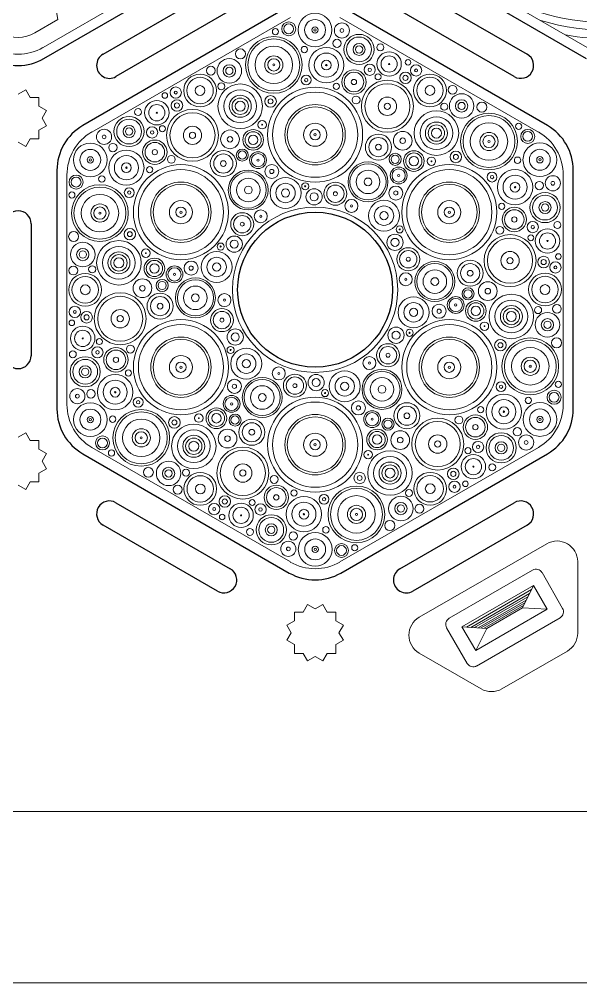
# Model space of a CAD drawing. Header units: millimetres. Extents: x -1250 to -350, y -300 to 300.
# Drawn here: x -1013 to -931.4, y -300 to -160.1 of the extents above; entities that cross this region are included whole.
import ezdxf

# ---------------------------------------------------------------- set-up
doc = ezdxf.new("R2010")
doc.units = ezdxf.units.MM
doc.layers.get('0').update_dxf_attribs({"color": 1, "true_color": 0xff0000})
doc.layers.add('cut', color=1, linetype='Continuous', lineweight=20, true_color=0xff0000)
doc.layers.add('Vector Engrave', color=5, linetype='Continuous', lineweight=0, true_color=0x0000ff)

msp = doc.modelspace()

# ---------------------------------------------------------------- linework, layer by layer
for p, q in [((-1009.38, -165.83), (-979.38, -148.51)), ((-960.62, -148.51), (-930.62, -165.83)), ((-1000.8, -165.21), (-984.2, -155.63)), ((-955.8, -155.63), (-939.2, -165.21)), ((-973.75, -158.25), (-1003.75, -175.57)), ((-982.32, -158.87), (-998.93, -168.46)), ((-936.25, -175.57), (-966.25, -158.25)), ((-941.07, -168.46), (-957.68, -158.87)), ((-1007.5, -182.07), (-1007.5, -216.71)), ((-932.5, -216.71), (-932.5, -182.07)), ((-1011.25, -189.81), (-1011.25, -208.97)), ((-1003.75, -223.21), (-973.75, -240.53)), ((-966.25, -240.53), (-936.25, -223.21)), ((-998.93, -230.32), (-982.32, -239.9)), ((-957.68, -239.9), (-941.07, -230.32)), ((-984.2, -243.15), (-1000.8, -233.57)), ((-939.2, -233.57), (-955.8, -243.15))]:
    msp.add_line(p, q)
msp.add_circle((-970, -199.39), 11.25)
for centre, radius, start, end in [((-1013.13, -159.34), 7.5, 240, 300), ((-999.86, -166.83), 1.88, 120, 300), ((-940.14, -166.83), 1.88, 240, 60), ((-1000, -182.07), 7.5, 120, 180), ((-940, -182.07), 7.5, 360, 60), ((-1013.13, -189.81), 1.88, 0, 180), ((-1013.13, -208.97), 1.88, 180, 0), ((-1000, -216.71), 7.5, 180, 240), ((-940, -216.71), 7.5, 300, 360), ((-999.86, -231.94), 1.88, 60, 240), ((-940.14, -231.94), 1.88, 300, 120), ((-983.26, -241.53), 1.88, 240, 60), ((-970, -234.03), 7.5, 240, 300), ((-956.74, -241.53), 1.88, 120, 300)]:
    msp.add_arc(centre, radius, start, end)
at = {"layer": 'cut'}
for p, q in [((-1012.03, -170.39), (-1013.13, -171.03)), ((-1011.39, -171.49), (-1012.03, -170.39)), ((-1010.13, -171.49), (-1011.39, -171.49)), ((-1010.13, -172.76), (-1010.13, -171.49)), ((-1009.03, -173.39), (-1010.13, -172.76)), ((-1009.66, -174.49), (-1009.03, -173.39)), ((-1009.03, -175.59), (-1009.66, -174.49)), ((-1010.13, -176.22), (-1009.03, -175.59)), ((-1010.13, -177.49), (-1010.13, -176.22)), ((-1012.03, -178.59), (-1011.39, -177.49)), ((-1011.39, -177.49), (-1010.13, -177.49)), ((-1013.13, -177.96), (-1012.03, -178.59)), ((-1012.03, -220.19), (-1013.13, -220.82)), ((-1011.39, -221.29), (-1012.03, -220.19)), ((-1010.13, -221.29), (-1011.39, -221.29)), ((-1010.13, -222.56), (-1010.13, -221.29)), ((-1009.03, -223.19), (-1010.13, -222.56)), ((-1009.66, -224.29), (-1009.03, -223.19)), ((-1009.03, -225.39), (-1009.66, -224.29)), ((-1010.13, -226.02), (-1009.03, -225.39)), ((-1010.13, -227.29), (-1010.13, -226.02)), ((-1013.13, -227.75), (-1012.03, -228.39)), ((-1012.03, -228.39), (-1011.39, -227.29)), ((-1011.39, -227.29), (-1010.13, -227.29)), ((-936.37, -236.27), (-954.88, -246.95)), ((-931.87, -238.87), (-931.87, -249.26)), ((-971.1, -245.09), (-971.73, -246.19)), ((-970, -245.72), (-971.1, -245.09)), ((-968.9, -245.09), (-970, -245.72)), ((-968.27, -246.19), (-968.9, -245.09)), ((-973, -247.45), (-974.1, -248.09)), ((-971.73, -246.19), (-973, -246.19)), ((-973, -246.19), (-973, -247.45)), ((-967, -246.19), (-968.27, -246.19)), ((-967, -247.45), (-967, -246.19)), ((-965.9, -248.09), (-967, -247.45)), ((-974.1, -248.09), (-973.46, -249.19)), ((-966.54, -249.19), (-965.9, -248.09)), ((-973.46, -249.19), (-974.1, -250.28)), ((-974.1, -250.28), (-973, -250.92)), ((-967, -250.92), (-965.9, -250.28)), ((-965.9, -250.28), (-966.54, -249.19)), ((-973, -250.92), (-973, -252.19)), ((-967, -252.19), (-967, -250.92)), ((-973, -252.19), (-971.73, -252.19)), ((-971.73, -252.19), (-971.1, -253.28)), ((-971.1, -253.28), (-970, -252.65)), ((-970, -252.65), (-968.9, -253.28)), ((-968.9, -253.28), (-968.27, -252.19)), ((-968.27, -252.19), (-967, -252.19)), ((-945.88, -257.34), (-954.88, -252.14)), ((-933.37, -251.86), (-942.88, -257.34)), ((-868.87, -275.16), (-1071.13, -275.16)), ((-1250, -300), (-350, -300))]:
    msp.add_line(p, q, dxfattribs=at)
for centre, start, end in [((-934.87, -238.87), 0, 120), ((-953.38, -249.55), 120, 240), ((-934.87, -249.26), 300, 0), ((-944.38, -254.74), 240, 300)]:
    msp.add_arc(centre, 3, start, end, dxfattribs=at)
at = {"layer": 'Vector Engrave'}
for p, q in [((-980.69, -147.58), (-1009.52, -164.23)), ((-930.48, -164.23), (-959.31, -147.58)), ((-1008.22, -155.21), (-1007.35, -160.17)), ((-1010.69, -162.1), (-1007.35, -160.17)), ((-1002.44, -176.5), (-973.6, -159.86)), ((-966.4, -159.86), (-937.56, -176.5)), ((-1006.04, -216.04), (-1006.04, -182.74)), ((-933.96, -182.74), (-933.96, -216.04)), ((-973.6, -238.92), (-1002.44, -222.28)), ((-937.56, -222.28), (-966.4, -238.92)), ((-950.54, -247.09), (-938.42, -240.09)), ((-937.05, -240.46), (-934.05, -245.65)), ((-948.68, -248.32), (-938.28, -242.32)), ((-948, -248.37), (-938.59, -242.93)), ((-938.28, -242.32), (-939.88, -245.56)), ((-938.28, -242.32), (-936.28, -245.79)), ((-947.38, -248.41), (-938.86, -243.48)), ((-946.83, -248.44), (-939.11, -243.98)), ((-946.32, -248.47), (-939.33, -244.44)), ((-936.28, -245.79), (-946.68, -251.79)), ((-945.87, -248.5), (-939.53, -244.85)), ((-945.45, -248.53), (-939.72, -245.22)), ((-939.88, -245.56), (-945.08, -248.56)), ((-939.88, -245.56), (-936.28, -245.79)), ((-934.42, -247.02), (-946.54, -254.02)), ((-947.91, -253.65), (-950.91, -248.46)), ((-946.68, -251.79), (-948.68, -248.32)), ((-948.68, -248.32), (-945.08, -248.56)), ((-945.08, -248.56), (-946.68, -251.79))]:
    msp.add_line(p, q, dxfattribs=at)
for centre, radius in [((-970.01, -161.69), 2.45), ((-973.83, -161.52), 1.02), ((-973.83, -161.52), 0.713), ((-970.01, -161.69), 1.52), ((-966.11, -161.76), 1.1), ((-975.76, -161.92), 0.45), ((-970.01, -161.69), 0.461), ((-970.01, -161.69), 0.169), ((-966.11, -161.76), 0.274), ((-976, -166.76), 4.12), ((-976, -166.76), 3.77), ((-966.82, -163.63), 0.609), ((-963.62, -164.51), 2.19), ((-963.62, -164.51), 1.8), ((-963.62, -164.51), 0.877), ((-980.85, -165.16), 0.726), ((-976, -166.76), 2.72), ((-971.57, -164.53), 0.467), ((-968.37, -166.79), 2.56), ((-968.37, -166.79), 1.75), ((-963.62, -164.51), 0.53), ((-960.53, -164.22), 0.501), ((-959.25, -166.63), 1.77), ((-982.46, -167.62), 1.78), ((-976, -166.76), 1.32), ((-976, -166.76), 0.89), ((-968.37, -166.79), 0.707), ((-959.25, -166.63), 1.18), ((-956.5, -166.39), 0.403), ((-985.15, -167.59), 0.645), ((-982.46, -167.62), 0.894), ((-982.46, -167.62), 0.528), ((-976, -166.76), 0.15), ((-968.37, -166.79), 0.103), ((-964.36, -169.24), 1.77), ((-964.36, -169.24), 1.42), ((-962.07, -167.47), 0.814), ((-962.07, -167.47), 0.247), ((-959.25, -166.63), 0.0766), ((-956.88, -168.64), 0.839), ((-955.34, -167.55), 0.822), ((-955.34, -167.55), 0.209), ((-986.71, -170.48), 2.38), ((-986.71, -170.48), 1.92), ((-971.3, -168.96), 0.714), ((-971.3, -168.96), 0.241), ((-964.36, -169.24), 0.384), ((-959.5, -172.76), 3.77), ((-960.86, -168.49), 0.436), ((-956.88, -168.64), 0.375), ((-953.32, -170.47), 2.38), ((-953.32, -170.47), 1.92), ((-990.24, -170.78), 0.822), ((-990.24, -170.78), 0.209), ((-986.71, -170.48), 0.709), ((-983.63, -169.87), 0.514), ((-980.88, -172.76), 3.23), ((-980.88, -172.76), 2.38), ((-970, -176.89), 6.9), ((-966.93, -169.86), 0.453), ((-959.5, -172.76), 3.27), ((-953.32, -170.47), 0.709), ((-950.04, -170.37), 0.645), ((-992.99, -173.7), 1.77), ((-991.83, -171.2), 0.403), ((-990.07, -172.65), 0.839), ((-980.88, -172.76), 1.6), ((-980.88, -172.76), 1.19), ((-976.47, -172.05), 0.837), ((-976.47, -172.05), 0.36), ((-970, -176.89), 6.18), ((-964.05, -171.85), 0.573), ((-959.5, -172.76), 1.33), ((-948.72, -172.72), 1.78), ((-948.72, -172.72), 0.894), ((-995.72, -173.6), 0.501), ((-992.99, -173.7), 1.18), ((-987.81, -176.98), 3.77), ((-990.07, -172.65), 0.375), ((-980.88, -172.76), 0.722), ((-970, -176.89), 4.38), ((-970, -176.89), 4.04), ((-959.5, -172.76), 0.458), ((-952.38, -176.66), 3.23), ((-951.25, -172.83), 0.514), ((-948.72, -172.72), 0.528), ((-945.78, -172.88), 0.726), ((-997.02, -176.43), 2.19), ((-997.02, -176.43), 1.8), ((-992.99, -173.7), 0.0766), ((-987.81, -176.98), 3.27), ((-977.7, -175.44), 0.614), ((-952.38, -176.66), 2.38), ((-944.75, -177.88), 4.12), ((-944.75, -177.88), 3.77), ((-1000.65, -177.21), 1.1), ((-997.02, -176.43), 0.877), ((-997.02, -176.43), 0.53), ((-993.67, -176.56), 0.814), ((-992.19, -176.02), 0.436), ((-987.81, -176.98), 1.33), ((-982.36, -177.56), 1.36), ((-979, -177.64), 1.5), ((-977.7, -175.44), 0.0555), ((-970, -176.89), 1.68), ((-970, -176.89), 0.75), ((-952.38, -176.66), 1.6), ((-952.38, -176.66), 1.19), ((-952.38, -176.66), 0.722), ((-944.75, -177.88), 2.72), ((-940.43, -175.67), 0.45), ((-939.12, -177.14), 1.02), ((-1000.65, -177.21), 0.274), ((-993.67, -176.56), 0.247), ((-987.81, -176.98), 0.458), ((-982.36, -177.56), 0.404), ((-979, -177.64), 1.18), ((-979, -177.64), 0.685), ((-970, -176.89), 0.168), ((-960.81, -178.69), 1.89), ((-960.81, -178.69), 1.39), ((-957.28, -177.77), 1.36), ((-957.28, -177.77), 0.404), ((-944.75, -177.88), 1.32), ((-944.75, -177.88), 0.89), ((-939.12, -177.14), 0.713), ((-1002.65, -180.55), 2.45), ((-1002.65, -180.55), 1.52), ((-999.37, -178.76), 0.609), ((-993.28, -179.43), 1.77), ((-993.28, -179.43), 1.42), ((-980.58, -179.85), 0.878), ((-960.81, -178.69), 0.416), ((-944.75, -177.88), 0.15), ((-937.36, -180.53), 2.45), ((-937.36, -180.53), 1.52), ((-1002.65, -180.55), 0.461), ((-1002.65, -180.55), 0.169), ((-997.41, -181.68), 2.56), ((-997.41, -181.68), 1.75), ((-993.28, -179.43), 0.384), ((-990.88, -180.47), 0.573), ((-983.33, -181.08), 1.89), ((-983.33, -181.08), 1.39), ((-980.58, -179.85), 0.597), ((-978.29, -180.59), 1.22), ((-978.29, -180.59), 0.964), ((-958.37, -180.46), 0.878), ((-958.37, -180.46), 0.597), ((-955.66, -180.72), 1.5), ((-955.66, -180.72), 1.18), ((-955.66, -180.72), 0.685), ((-953.11, -180.75), 0.614), ((-949.56, -180.12), 0.837), ((-949.56, -180.12), 0.36), ((-940.6, -180.6), 0.467), ((-937.36, -180.53), 0.461), ((-937.36, -180.53), 0.169), ((-997.41, -181.68), 0.707), ((-997.41, -181.68), 0.103), ((-989.49, -188.14), 6.9), ((-994.04, -181.96), 0.453), ((-983.33, -181.08), 0.416), ((-978.29, -180.59), 0.161), ((-976.29, -182.23), 1.02), ((-962.32, -183.74), 2.9), ((-962.32, -183.74), 2.62), ((-957.87, -182.81), 1.22), ((-950.51, -188.14), 6.9), ((-953.11, -180.75), 0.0555), ((-1004.71, -183.77), 1.02), ((-1004.71, -183.77), 0.713), ((-1000.97, -183.32), 0.467), ((-989.49, -188.14), 6.18), ((-979.71, -184.92), 2.9), ((-979.71, -184.92), 2.62), ((-979.71, -184.92), 1.71), ((-976.29, -182.23), 0.306), ((-974.3, -185.35), 2.25), ((-962.32, -183.74), 1.71), ((-962.32, -183.74), 0.562), ((-957.87, -182.81), 0.964), ((-957.87, -182.81), 0.161), ((-950.51, -188.14), 6.18), ((-944.3, -183.05), 0.714), ((-944.3, -183.05), 0.241), ((-940.96, -184.51), 2.56), ((-940.96, -184.51), 1.75), ((-935.47, -183.94), 1.1), ((-1001.25, -188.27), 4.12), ((-1001.25, -188.27), 3.77), ((-997, -185.3), 0.714), ((-989.49, -188.14), 4.38), ((-989.49, -188.14), 4.04), ((-979.71, -184.92), 0.562), ((-974.3, -185.35), 1.41), ((-971.44, -184.38), 0.513), ((-971.44, -184.38), 0.0828), ((-967.06, -185.46), 1.67), ((-967.06, -185.46), 1.26), ((-958.28, -185.36), 1.02), ((-950.51, -188.14), 4.38), ((-950.51, -188.14), 4.04), ((-940.96, -184.51), 0.707), ((-940.96, -184.51), 0.103), ((-937.44, -184.27), 0.609), ((-935.47, -183.94), 0.274), ((-1005.33, -185.64), 0.45), ((-1001.25, -188.27), 2.72), ((-997, -185.3), 0.241), ((-974.3, -185.35), 0.591), ((-970.15, -185.91), 1.18), ((-970.15, -185.91), 0.583), ((-967.06, -185.46), 0.286), ((-958.28, -185.36), 0.306), ((-936.61, -187.47), 2.19), ((-936.61, -187.47), 1.8), ((-1001.25, -188.27), 1.32), ((-1001.25, -188.27), 0.89), ((-989.49, -188.14), 1.68), ((-989.49, -188.14), 0.75), ((-970, -199.39), 12), ((-964.72, -187.23), 0.942), ((-964.72, -187.23), 0.158), ((-960, -188.65), 2.25), ((-960, -188.65), 1.41), ((-950.51, -188.14), 1.68), ((-950.51, -188.14), 0.75), ((-942.89, -187.28), 0.453), ((-936.61, -187.47), 0.877), ((-936.61, -187.47), 0.53), ((-1001.25, -188.27), 0.15), ((-989.49, -188.14), 0.168), ((-980.59, -189.88), 1.67), ((-980.59, -189.88), 1.26), ((-977.89, -188.74), 0.942), ((-977.89, -188.74), 0.158), ((-960, -188.65), 0.591), ((-950.51, -188.14), 0.168), ((-941.07, -189.2), 1.77), ((-941.07, -189.2), 1.42), ((-941.07, -189.2), 0.384), ((-980.59, -189.88), 0.286), ((-957.72, -190.64), 0.513), ((-943.18, -190.77), 0.573), ((-938.39, -190.3), 0.814), ((-938.39, -190.3), 0.247), ((-934.81, -190.01), 0.501), ((-1005.07, -191.67), 0.726), ((-996.91, -191.33), 0.837), ((-996.91, -191.33), 0.36), ((-981.75, -192.78), 1.18), ((-958.4, -192.52), 1.18), ((-957.72, -190.64), 0.0828), ((-941.69, -195.17), 3.77), ((-938.67, -191.86), 0.436), ((-936.25, -192.32), 1.77), ((-936.25, -192.32), 1.18), ((-1003.74, -194.29), 1.78), ((-998.5, -195.49), 3.23), ((-983.72, -193.13), 0.513), ((-981.75, -192.78), 0.583), ((-958.4, -192.52), 0.583), ((-941.69, -195.17), 3.27), ((-936.25, -192.32), 0.0766), ((-1003.74, -194.29), 0.894), ((-1003.74, -194.29), 0.528), ((-998.5, -195.49), 2.38), ((-998.5, -195.49), 1.6), ((-998.5, -195.49), 1.19), ((-994.59, -194.08), 0.614), ((-994.59, -194.08), 0.0555), ((-984.3, -196.1), 2.25), ((-983.72, -193.13), 0.0828), ((-956.47, -194.97), 1.67), ((-956.47, -194.97), 1.26), ((-941.69, -195.17), 1.33), ((-934.67, -194.58), 0.403), ((-998.5, -195.49), 0.722), ((-993.34, -196.31), 1.5), ((-993.34, -196.31), 1.18), ((-993.34, -196.31), 0.685), ((-988.01, -196.26), 1.02), ((-984.3, -196.1), 1.41), ((-984.3, -196.1), 0.591), ((-956.47, -194.97), 0.286), ((-952.61, -198.21), 2.9), ((-952.61, -198.21), 2.62), ((-947.48, -197), 1.89), ((-947.48, -197), 1.39), ((-941.69, -195.17), 0.458), ((-936.81, -195.38), 0.839), ((-936.81, -195.38), 0.375), ((-935.1, -196.16), 0.822), ((-1005.11, -196.61), 0.645), ((-1003.39, -199.41), 2.38), ((-1002.38, -196.43), 0.514), ((-990.42, -197.17), 1.22), ((-990.42, -197.17), 0.964), ((-990.42, -197.17), 0.161), ((-988.01, -196.26), 0.306), ((-956.83, -197.88), 0.942), ((-952.61, -198.21), 1.71), ((-947.48, -197), 0.416), ((-936.61, -199.37), 2.38), ((-935.1, -196.16), 0.209), ((-1003.39, -199.41), 1.92), ((-995.08, -199.18), 1.36), ((-992.21, -198.78), 0.878), ((-992.21, -198.78), 0.597), ((-987.39, -200.57), 2.9), ((-987.39, -200.57), 2.62), ((-956.83, -197.88), 0.158), ((-952.61, -198.21), 0.562), ((-944.92, -199.6), 1.36), ((-936.61, -199.37), 1.92), ((-1003.39, -199.41), 0.709), ((-998.31, -203.61), 3.77), ((-995.08, -199.18), 0.404), ((-992.52, -201.78), 1.89), ((-987.39, -200.57), 1.71), ((-987.39, -200.57), 0.562), ((-983.17, -200.9), 0.942), ((-947.79, -200), 0.878), ((-947.79, -200), 0.597), ((-944.92, -199.6), 0.404), ((-936.61, -199.37), 0.709), ((-998.31, -203.61), 3.27), ((-992.52, -201.78), 1.39), ((-992.52, -201.78), 0.416), ((-983.17, -200.9), 0.158), ((-955.7, -202.68), 2.25), ((-955.7, -202.68), 1.41), ((-949.58, -201.61), 1.22), ((-949.58, -201.61), 0.964), ((-946.66, -202.47), 1.5), ((-946.66, -202.47), 1.18), ((-941.5, -203.28), 3.23), ((-941.5, -203.28), 2.38), ((-1004.9, -202.62), 0.822), ((-1004.9, -202.62), 0.209), ((-1003.19, -203.4), 0.839), ((-998.31, -203.61), 1.33), ((-983.53, -203.81), 1.67), ((-983.53, -203.81), 1.26), ((-955.7, -202.68), 0.591), ((-951.99, -202.52), 1.02), ((-951.99, -202.52), 0.306), ((-949.58, -201.61), 0.161), ((-946.66, -202.47), 0.685), ((-941.5, -203.28), 1.6), ((-941.5, -203.28), 1.19), ((-941.5, -203.28), 0.722), ((-937.62, -202.35), 0.514), ((-936.26, -204.48), 1.78), ((-934.89, -202.17), 0.645), ((-1005.33, -204.2), 0.403), ((-1003.19, -203.4), 0.375), ((-998.31, -203.61), 0.458), ((-989.49, -210.64), 6.9), ((-983.53, -203.81), 0.286), ((-950.51, -210.64), 6.9), ((-945.41, -204.7), 0.614), ((-936.26, -204.48), 0.894), ((-936.26, -204.48), 0.528), ((-1003.75, -206.46), 1.77), ((-1003.75, -206.46), 1.18), ((-989.49, -210.64), 6.18), ((-981.6, -206.26), 1.18), ((-958.25, -206), 1.18), ((-958.25, -206), 0.583), ((-956.28, -205.65), 0.513), ((-950.51, -210.64), 6.18), ((-956.28, -205.65), 0.0828), ((-945.41, -204.7), 0.0555), ((-1003.75, -206.46), 0.0766), ((-1001.33, -206.92), 0.436), ((-989.49, -210.64), 4.38), ((-989.49, -210.64), 4.04), ((-981.6, -206.26), 0.583), ((-950.51, -210.64), 4.38), ((-950.51, -210.64), 4.04), ((-943.09, -207.45), 0.837), ((-938.75, -210.51), 4.12), ((-938.75, -210.51), 3.77), ((-934.93, -207.11), 0.726), ((-1005.19, -208.77), 0.501), ((-1001.61, -208.48), 0.814), ((-1001.61, -208.48), 0.247), ((-998.93, -209.57), 1.77), ((-998.93, -209.57), 1.42), ((-996.82, -208.01), 0.573), ((-982.28, -208.14), 0.513), ((-982.28, -208.14), 0.0828), ((-980, -210.13), 2.25), ((-959.41, -208.9), 1.67), ((-959.41, -208.9), 1.26), ((-943.09, -207.45), 0.36), ((-938.75, -210.51), 2.72), ((-1003.39, -211.31), 2.19), ((-1003.39, -211.31), 1.8), ((-998.93, -209.57), 0.384), ((-989.49, -210.64), 1.68), ((-980, -210.13), 1.41), ((-980, -210.13), 0.591), ((-962.11, -210.04), 0.942), ((-959.41, -208.9), 0.286), ((-950.51, -210.64), 1.68), ((-938.75, -210.51), 1.32), ((-938.75, -210.51), 0.89), ((-1003.39, -211.31), 0.877), ((-1003.39, -211.31), 0.53), ((-997.11, -211.49), 0.453), ((-989.49, -210.64), 0.75), ((-989.49, -210.64), 0.168), ((-975.28, -211.55), 0.942), ((-965.7, -213.42), 2.25), ((-960.29, -213.86), 2.9), ((-962.11, -210.04), 0.158), ((-950.51, -210.64), 0.75), ((-950.51, -210.64), 0.168), ((-938.75, -210.51), 0.15), ((-999.04, -214.27), 2.56), ((-999.04, -214.27), 1.75), ((-981.72, -213.42), 1.02), ((-977.68, -215.04), 2.9), ((-977.68, -215.04), 2.62), ((-975.28, -211.55), 0.158), ((-972.94, -213.32), 1.67), ((-972.94, -213.32), 1.26), ((-969.85, -212.87), 1.18), ((-969.85, -212.87), 0.583), ((-965.7, -213.42), 1.41), ((-960.29, -213.86), 2.62), ((-960.29, -213.86), 1.71), ((-1004.53, -214.84), 1.1), ((-1002.56, -214.51), 0.609), ((-999.04, -214.27), 0.707), ((-981.72, -213.42), 0.306), ((-977.68, -215.04), 1.71), ((-972.94, -213.32), 0.286), ((-968.56, -214.4), 0.513), ((-965.7, -213.42), 0.591), ((-960.29, -213.86), 0.562), ((-943, -213.48), 0.714), ((-943, -213.48), 0.241), ((-935.29, -215.01), 1.02), ((-934.67, -213.14), 0.45), ((-1004.53, -214.84), 0.274), ((-999.04, -214.27), 0.103), ((-995.7, -215.73), 0.714), ((-982.13, -215.97), 1.22), ((-982.13, -215.97), 0.964), ((-977.68, -215.04), 0.562), ((-970, -221.89), 6.9), ((-968.56, -214.4), 0.0828), ((-942.59, -217.1), 2.56), ((-942.59, -217.1), 1.75), ((-939.03, -215.46), 0.467), ((-935.29, -215.01), 0.713), ((-1002.64, -218.25), 2.45), ((-1002.64, -218.25), 1.52), ((-995.25, -220.9), 4.12), ((-995.7, -215.73), 0.241), ((-984.34, -218.06), 1.5), ((-982.13, -215.97), 0.161), ((-970, -221.89), 6.18), ((-963.71, -216.55), 1.02), ((-963.71, -216.55), 0.306), ((-956.67, -217.69), 1.89), ((-956.67, -217.69), 1.39), ((-945.96, -216.81), 0.453), ((-942.59, -217.1), 0.707), ((-937.35, -218.23), 2.45), ((-937.35, -218.23), 1.52), ((-1002.64, -218.25), 0.461), ((-1002.64, -218.25), 0.169), ((-999.4, -218.18), 0.467), ((-995.25, -220.9), 3.77), ((-995.25, -220.9), 2.72), ((-990.44, -218.66), 0.837), ((-986.89, -218.03), 0.614), ((-986.89, -218.03), 0.0555), ((-984.34, -218.06), 1.18), ((-984.34, -218.06), 0.685), ((-981.63, -218.32), 0.878), ((-981.63, -218.32), 0.597), ((-970, -221.89), 4.38), ((-970, -221.89), 4.04), ((-961.71, -218.19), 1.22), ((-961.71, -218.19), 0.964), ((-961.71, -218.19), 0.161), ((-959.42, -218.92), 0.878), ((-956.67, -217.69), 0.416), ((-952.19, -221.8), 3.77), ((-949.12, -218.31), 0.573), ((-946.72, -219.35), 1.77), ((-946.72, -219.35), 1.42), ((-942.59, -217.1), 0.103), ((-937.35, -218.23), 0.461), ((-937.35, -218.23), 0.169), ((-995.25, -220.9), 1.32), ((-987.62, -222.12), 3.23), ((-990.44, -218.66), 0.36), ((-979.19, -220.09), 1.89), ((-979.19, -220.09), 1.39), ((-959.42, -218.92), 0.597), ((-952.19, -221.8), 3.27), ((-946.72, -219.35), 0.384), ((-940.63, -220.02), 0.609), ((-1000.88, -221.64), 1.02), ((-1000.88, -221.64), 0.713), ((-995.25, -220.9), 0.89), ((-995.25, -220.9), 0.15), ((-987.62, -222.12), 2.38), ((-987.62, -222.12), 1.6), ((-987.62, -222.12), 1.19), ((-982.72, -221.01), 1.36), ((-982.72, -221.01), 0.404), ((-979.19, -220.09), 0.416), ((-970, -221.89), 1.68), ((-961, -221.14), 1.5), ((-961, -221.14), 1.18), ((-961, -221.14), 0.685), ((-957.64, -221.22), 1.36), ((-957.64, -221.22), 0.404), ((-952.19, -221.8), 1.33), ((-942.98, -222.35), 2.19), ((-942.98, -222.35), 1.8), ((-939.35, -221.57), 1.1), ((-987.62, -222.12), 0.722), ((-980.5, -226.01), 3.77), ((-970, -221.89), 0.75), ((-970, -221.89), 0.168), ((-952.19, -221.8), 0.458), ((-947.81, -222.76), 0.436), ((-946.33, -222.22), 0.814), ((-946.33, -222.22), 0.247), ((-942.98, -222.35), 0.877), ((-942.98, -222.35), 0.53), ((-939.35, -221.57), 0.274), ((-999.57, -223.11), 0.45), ((-980.5, -226.01), 3.27), ((-962.3, -223.34), 0.614), ((-962.3, -223.34), 0.0555), ((-959.12, -226.01), 3.23), ((-959.12, -226.01), 2.38), ((-947.01, -225.08), 1.77), ((-994.22, -225.9), 0.726), ((-991.28, -226.06), 1.78), ((-991.28, -226.06), 0.894), ((-980.5, -226.01), 1.33), ((-959.12, -226.01), 1.6), ((-959.12, -226.01), 1.19), ((-947.01, -225.08), 1.18), ((-947.01, -225.08), 0.0766), ((-944.28, -225.18), 0.501), ((-991.28, -226.06), 0.528), ((-988.75, -225.95), 0.514), ((-986.68, -228.31), 2.38), ((-986.68, -228.31), 1.92), ((-980.5, -226.01), 0.458), ((-975.95, -226.93), 0.573), ((-963.53, -226.73), 0.837), ((-963.53, -226.73), 0.36), ((-959.12, -226.01), 0.722), ((-953.29, -228.29), 2.38), ((-953.29, -228.29), 1.92), ((-949.93, -226.13), 0.839), ((-949.93, -226.13), 0.375), ((-989.96, -228.41), 0.645), ((-986.68, -228.31), 0.709), ((-975.64, -229.54), 1.77), ((-964, -232.01), 4.12), ((-953.29, -228.29), 0.709), ((-949.76, -228), 0.822), ((-949.76, -228), 0.209), ((-948.17, -227.58), 0.403), ((-983.12, -230.14), 0.839), ((-975.64, -229.54), 1.42), ((-975.64, -229.54), 0.384), ((-973.07, -228.92), 0.453), ((-968.7, -229.82), 0.714), ((-964, -232.01), 3.77), ((-964, -232.01), 2.72), ((-957.54, -231.16), 1.78), ((-956.37, -228.91), 0.514), ((-984.66, -231.23), 0.822), ((-983.12, -230.14), 0.375), ((-980.75, -232.15), 1.77), ((-979.14, -230.29), 0.436), ((-977.93, -231.3), 0.814), ((-971.63, -231.98), 2.56), ((-971.63, -231.98), 1.75), ((-968.7, -229.82), 0.241), ((-964, -232.01), 1.32), ((-957.54, -231.16), 0.894), ((-957.54, -231.16), 0.528), ((-954.85, -231.19), 0.645), ((-984.66, -231.23), 0.209), ((-983.5, -232.39), 0.403), ((-980.75, -232.15), 1.18), ((-980.75, -232.15), 0.0766), ((-976.37, -234.26), 2.19), ((-977.93, -231.3), 0.247), ((-971.63, -231.98), 0.707), ((-971.63, -231.98), 0.103), ((-964, -232.01), 0.89), ((-964, -232.01), 0.15), ((-976.37, -234.26), 1.8), ((-976.37, -234.26), 0.877), ((-959.15, -233.62), 0.726), ((-979.47, -234.56), 0.501), ((-976.37, -234.26), 0.53), ((-973.18, -235.15), 0.609), ((-969.99, -237.09), 2.45), ((-968.43, -234.25), 0.467), ((-973.89, -237.02), 1.1), ((-969.99, -237.09), 1.52), ((-966.17, -237.25), 1.02), ((-973.89, -237.02), 0.274), ((-969.99, -237.09), 0.461), ((-969.99, -237.09), 0.169), ((-966.17, -237.25), 0.713), ((-964.24, -236.86), 0.45)]:
    msp.add_circle(centre, radius, dxfattribs=at)
for centre, radius, start, end in [((-926.88, -124.69), 35.99, 240, 300), ((-926.88, -124.69), 37.11, 253.8118, 286.1882), ((-1013.13, -157.88), 4.88, 240, 300), ((-926.88, -124.69), 38.31, 259.8357, 280.1643), ((-1013.13, -157.99), 7.21, 240, 300), ((-998.83, -182.74), 7.21, 120, 180), ((-941.17, -182.74), 7.21, 360, 60), ((-998.83, -216.04), 7.21, 180, 240), ((-941.17, -216.04), 7.21, 300, 360), ((-970, -232.68), 7.21, 240, 300), ((-937.92, -240.96), 1, 30, 120), ((-934.92, -246.15), 1, 300, 30), ((-950.04, -247.96), 1, 120, 210), ((-947.04, -253.15), 1, 210, 300)]:
    msp.add_arc(centre, radius, start, end, dxfattribs=at)

doc.saveas('drawing.dxf')
